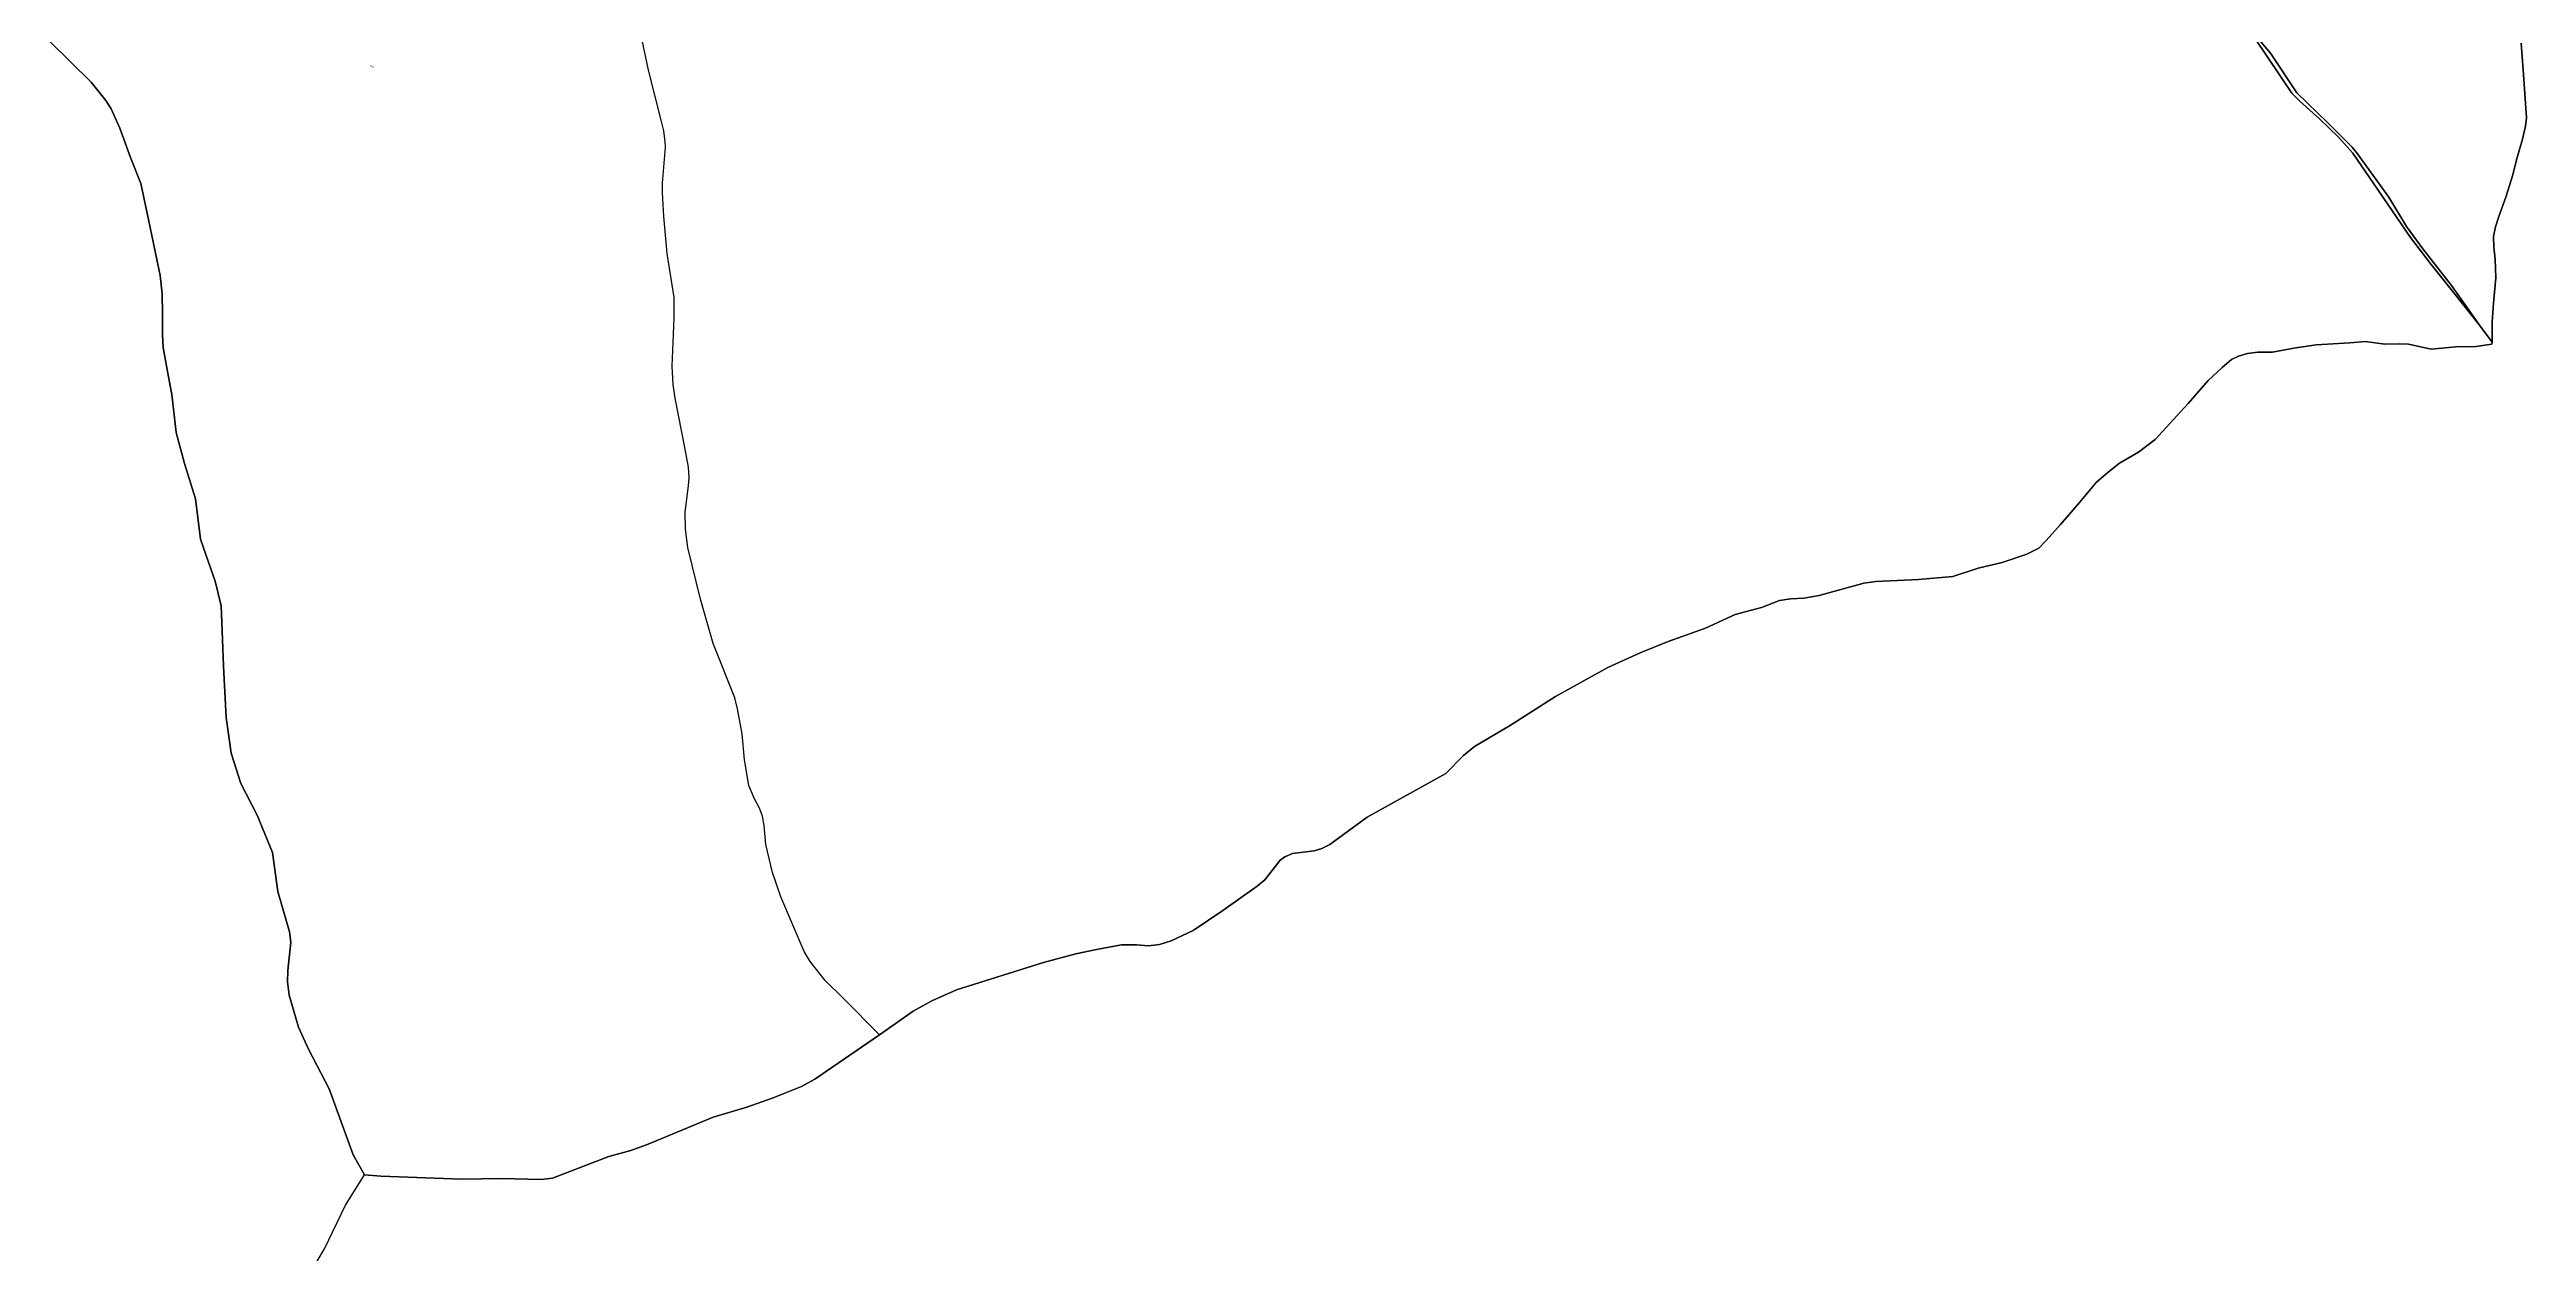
# Model space of a CAD drawing. Extents: x 1197506 to 1206978, y 6141540 to 6151741.
# Drawn here: x 1203614 to 1205559, y 6144481 to 6145426 of the extents above; entities that cross this region are included whole.
import ezdxf

# ---------------------------------------------------------------- set-up
doc = ezdxf.new("R2010")
doc.units = 0
doc.linetypes.add('CONTINU', pattern=[0])
for name, color, linetype in [('1LIEUDIT', 7, 'CONTINU'), ('1PARCELLE', 7, 'CONTINU'), ('1SECTION', 7, 'CONTINU'), ('1SUBDSECT', 7, 'CONTINU'), ('1TRONFLUV', 7, 'CONTINU'), ('3PARCELLETEX', 7, 'CONTINU')]:
    doc.layers.add(name, color=color, linetype=linetype)
doc.styles.get("Standard").update_dxf_attribs({"font": 'Times New Roman'})

msp = doc.modelspace()

# ---------------------------------------------------------------- linework, layer by layer
at = {"layer": '1LIEUDIT'}
for points in [[(1205345.79, 6145435), (1205374.95, 6145391.93), (1205381.46, 6145385.21), (1205396.44, 6145371.92), (1205411.47, 6145357.31), (1205422.73, 6145344.66), (1205442.58, 6145315.64), (1205467.94, 6145278.6), (1205484.38, 6145257.31), (1205502.03, 6145235.07), (1205522.32, 6145209.84), (1205532.08, 6145196.47), (1205532.03, 6145194.93), (1205519.3, 6145193.1), (1205503.76, 6145192.76), (1205484.28, 6145190.89), (1205466.61, 6145194.79), (1205459.38, 6145195.12), (1205447.89, 6145194.79), (1205432.85, 6145196.92), (1205420.5, 6145195.9), (1205394.03, 6145194.25), (1205376.52, 6145191.64), (1205359.66, 6145188.64), (1205348.27, 6145188.49), (1205340.13, 6145187.58), (1205332.89, 6145185.53), (1205327.53, 6145182.8), (1205320.07, 6145176.56), (1205309.23, 6145166.32), (1205293.51, 6145148.42), (1205267.62, 6145120.2), (1205254.47, 6145110.04), (1205239.54, 6145101.44), (1205230.63, 6145094.48), (1205221.28, 6145086.2), (1205208.19, 6145070.7), (1205193.23, 6145053.35), (1205181.96, 6145040.73), (1205176.16, 6145034.81), (1205166.72, 6145030), (1205147.55, 6145023.64), (1205128.71, 6145019.17), (1205108.63, 6145012.54), (1205081.87, 6145010.24), (1205048.14, 6145008.76), (1205038.86, 6145007.23), (1205003.72, 6144997.54), (1204991.75, 6144995.48), (1204981.49, 6144995.07), (1204972.5, 6144993.63), (1204958.46, 6144988.35), (1204937.68, 6144982.64), (1204914.58, 6144972.07), (1204885.22, 6144961.54), (1204863.11, 6144952.62), (1204837.87, 6144941.21), (1204796.82, 6144918.29), (1204760.68, 6144895.46), (1204733.12, 6144879.22), (1204724.59, 6144872.1), (1204710.52, 6144857.98), (1204648.81, 6144823.81), (1204619.64, 6144802.24), (1204613.35, 6144799.18), (1204607.37, 6144797.31), (1204590.27, 6144795.12), (1204584.31, 6144792.47), (1204580.47, 6144789.95), (1204568.54, 6144774.45), (1204562.45, 6144769.45), (1204535.41, 6144750.47), (1204512.33, 6144734.72), (1204495.05, 6144726.6), (1204485.75, 6144723.78), (1204477.12, 6144722.73), (1204467.77, 6144723.5), (1204456.09, 6144723.45), (1204436.38, 6144719.8), (1204420.04, 6144716.48), (1204394.66, 6144709.73), (1204326.47, 6144688.2), (1204306.92, 6144679.65), (1204292.37, 6144671.53), (1204265.96, 6144652.89), (1204215.09, 6144617.99), (1204204.58, 6144612.32), (1204182.55, 6144603.43), (1204161.88, 6144596.18), (1204135.3, 6144588.13), (1204084.29, 6144566.99), (1204070.79, 6144562.2), (1204053.56, 6144557.37), (1204009.26, 6144540.45), (1204000.19, 6144539.26), (1203969.18, 6144540.17), (1203937.81, 6144539.66), (1203874.45, 6144542.02), (1203861.58, 6144542.92), (1203852.67, 6144558.62), (1203833.76, 6144610.39), (1203817.55, 6144641.64), (1203809.75, 6144658.9), (1203802.48, 6144683.9), (1203801.12, 6144694.38), (1203801.41, 6144703.46), (1203803.68, 6144725.65), (1203802.81, 6144733.75), (1203793.47, 6144765.38), (1203789.25, 6144795.87), (1203777.3, 6144825.25), (1203764.47, 6144850.08), (1203756.95, 6144874), (1203752.87, 6144901.85), (1203750.83, 6144942.11), (1203750.18, 6144963.08), (1203749.01, 6144989.41), (1203744.2, 6145008.92), (1203739.14, 6145023.9), (1203732.74, 6145041.75), (1203728.87, 6145073.41), (1203720.16, 6145101.11), (1203713.65, 6145125.45), (1203710.43, 6145155.29), (1203706.78, 6145173.48), (1203703.51, 6145192.32), (1203702.87, 6145202.27), (1203702.91, 6145218.83), (1203702.72, 6145234.42), (1203701.21, 6145248.7), (1203691.86, 6145292.77), (1203685.96, 6145321), (1203677.86, 6145341.39), (1203669.6, 6145364.32), (1203662.76, 6145379.5), (1203658.36, 6145386.17), (1203646.86, 6145400.52), (1203614.28, 6145432.59)], [(1205554.9, 6145431.13), (1205556.5, 6145410.13), (1205559.12, 6145372.57), (1205558.35, 6145366.06), (1205555.9, 6145355.68), (1205551.18, 6145339.49), (1205548.45, 6145327.84), (1205542.92, 6145310.19), (1205537.46, 6145295), (1205534.94, 6145286.88), (1205533.3, 6145279.46), (1205533.61, 6145271.07), (1205534.55, 6145261.58), (1205535.03, 6145247.07), (1205533.12, 6145227.1), (1205532.09, 6145212.47), (1205532.08, 6145196.47), (1205522.32, 6145209.84), (1205502.03, 6145235.07), (1205484.38, 6145257.31), (1205467.94, 6145278.6), (1205442.58, 6145315.64), (1205422.73, 6145344.66), (1205411.47, 6145357.31), (1205396.44, 6145371.92), (1205381.46, 6145385.21), (1205374.95, 6145391.93), (1205345.79, 6145435)]]:
    msp.add_lwpolyline(points, dxfattribs=at)
at = {"layer": '1PARCELLE'}
for points in [[(1205327.64, 6145459.33), (1205358.12, 6145423.38), (1205378.87, 6145392.02), (1205403.08, 6145368.67), (1205422.35, 6145349.44), (1205426.58, 6145344.25), (1205451.18, 6145310.37), (1205465.01, 6145287.36), (1205477.63, 6145269.62), (1205500.37, 6145240.92), (1205522.32, 6145209.84), (1205532.08, 6145196.47), (1205532.09, 6145212.47), (1205533.12, 6145227.1), (1205535.03, 6145247.07), (1205534.55, 6145261.58), (1205533.61, 6145271.07), (1205533.3, 6145279.46), (1205534.94, 6145286.88), (1205537.46, 6145295), (1205542.92, 6145310.19), (1205548.45, 6145327.84), (1205551.18, 6145339.49), (1205555.9, 6145355.68), (1205558.35, 6145366.06), (1205559.12, 6145372.57), (1205556.5, 6145410.13), (1205554.9, 6145431.13)], [(1203614.28, 6145432.59), (1203646.86, 6145400.52), (1203658.36, 6145386.17), (1203662.76, 6145379.5), (1203669.6, 6145364.32), (1203677.86, 6145341.39), (1203685.96, 6145321), (1203691.86, 6145292.77), (1203701.21, 6145248.7), (1203702.72, 6145234.42), (1203702.91, 6145218.83), (1203702.87, 6145202.27), (1203703.51, 6145192.32), (1203706.78, 6145173.48), (1203710.43, 6145155.29), (1203713.65, 6145125.45), (1203720.16, 6145101.11), (1203728.87, 6145073.41), (1203732.74, 6145041.75), (1203739.14, 6145023.9), (1203744.2, 6145008.92), (1203749.01, 6144989.41), (1203750.18, 6144963.08), (1203750.83, 6144942.11), (1203752.87, 6144901.85), (1203756.95, 6144874), (1203764.47, 6144850.08), (1203777.3, 6144825.25), (1203789.25, 6144795.87), (1203793.47, 6144765.38), (1203802.81, 6144733.75), (1203803.68, 6144725.65), (1203801.41, 6144703.46), (1203801.12, 6144694.38), (1203802.48, 6144683.9), (1203809.75, 6144658.9), (1203817.55, 6144641.64), (1203833.76, 6144610.39), (1203852.67, 6144558.62), (1203861.58, 6144542.92), (1203874.45, 6144542.02), (1203937.81, 6144539.66), (1203969.18, 6144540.17), (1204000.19, 6144539.26), (1204009.26, 6144540.45), (1204053.56, 6144557.37), (1204070.79, 6144562.2), (1204084.29, 6144566.99), (1204135.3, 6144588.13), (1204161.88, 6144596.18), (1204182.55, 6144603.43), (1204204.58, 6144612.32), (1204215.09, 6144617.99), (1204265.96, 6144652.89), (1204237.64, 6144681.45), (1204223.21, 6144695.44), (1204211.42, 6144710.32), (1204206.75, 6144718.19), (1204188.52, 6144761.06), (1204182.05, 6144780.34), (1204176.8, 6144802.29), (1204175.27, 6144817.08), (1204173.96, 6144824.44), (1204171.74, 6144830.77), (1204167.44, 6144838.5), (1204163.36, 6144848.51), (1204159.87, 6144868.77), (1204158.25, 6144889.21), (1204154.4, 6144908.75), (1204152.25, 6144917.34), (1204135.42, 6144959.92), (1204125.32, 6144994.78), (1204115.52, 6145035.21), (1204113.53, 6145049.78), (1204113.47, 6145062.93), (1204116.06, 6145083.6), (1204116.54, 6145090.24), (1204116.05, 6145098.29), (1204113.3, 6145112.61), (1204105.54, 6145152.39), (1204104.04, 6145163.32), (1204103.07, 6145177.73), (1204104.78, 6145215.37), (1204104.75, 6145231.48), (1204099.12, 6145266.01), (1204096.54, 6145295.12), (1204095.47, 6145313.79), (1204095.5, 6145321.17), (1204097.94, 6145349.51), (1204097.62, 6145353.75), (1204096.5, 6145362.35), (1204094.29, 6145371.65), (1204084.58, 6145409.87), (1204079.7, 6145433.45)], [(1205345.79, 6145435), (1205374.95, 6145391.93), (1205381.46, 6145385.21), (1205396.44, 6145371.92), (1205411.47, 6145357.31), (1205422.73, 6145344.66), (1205442.58, 6145315.64), (1205467.94, 6145278.6), (1205484.38, 6145257.31), (1205502.03, 6145235.07), (1205522.32, 6145209.84), (1205532.08, 6145196.47), (1205532.03, 6145194.93), (1205519.3, 6145193.1), (1205503.76, 6145192.76), (1205484.28, 6145190.89), (1205466.61, 6145194.79), (1205459.38, 6145195.12), (1205447.89, 6145194.79), (1205432.85, 6145196.92), (1205420.5, 6145195.9), (1205394.03, 6145194.25), (1205376.52, 6145191.64), (1205359.66, 6145188.64), (1205348.27, 6145188.49), (1205340.13, 6145187.58), (1205332.89, 6145185.53), (1205327.53, 6145182.8), (1205320.07, 6145176.56), (1205309.23, 6145166.32), (1205293.51, 6145148.42), (1205267.62, 6145120.2), (1205254.47, 6145110.04), (1205239.54, 6145101.44), (1205230.63, 6145094.48), (1205221.28, 6145086.2), (1205208.19, 6145070.7), (1205193.23, 6145053.35), (1205181.96, 6145040.73), (1205176.16, 6145034.81), (1205166.72, 6145030), (1205147.55, 6145023.64), (1205128.71, 6145019.17), (1205108.63, 6145012.54), (1205081.87, 6145010.24), (1205048.14, 6145008.76), (1205038.86, 6145007.23), (1205003.72, 6144997.54), (1204991.75, 6144995.48), (1204981.49, 6144995.07), (1204972.5, 6144993.63), (1204958.46, 6144988.35), (1204937.68, 6144982.64), (1204914.58, 6144972.07), (1204885.22, 6144961.54), (1204863.11, 6144952.62), (1204837.87, 6144941.21), (1204796.82, 6144918.29), (1204760.68, 6144895.46), (1204733.12, 6144879.22), (1204724.59, 6144872.1), (1204710.52, 6144857.98), (1204648.81, 6144823.81), (1204619.64, 6144802.24), (1204613.35, 6144799.18), (1204607.37, 6144797.31), (1204590.27, 6144795.12), (1204584.31, 6144792.47), (1204580.47, 6144789.95), (1204568.54, 6144774.45), (1204562.45, 6144769.45), (1204535.41, 6144750.47), (1204512.33, 6144734.72), (1204495.05, 6144726.6), (1204485.75, 6144723.78), (1204477.12, 6144722.73), (1204467.77, 6144723.5), (1204456.09, 6144723.45), (1204436.38, 6144719.8), (1204420.04, 6144716.48), (1204394.66, 6144709.73), (1204326.47, 6144688.2), (1204306.92, 6144679.65), (1204292.37, 6144671.53), (1204265.96, 6144652.89), (1204265.96, 6144652.89), (1204237.64, 6144681.45), (1204223.21, 6144695.44), (1204211.42, 6144710.32), (1204206.75, 6144718.19), (1204188.52, 6144761.06), (1204182.05, 6144780.34), (1204176.8, 6144802.29), (1204175.27, 6144817.08), (1204173.96, 6144824.44), (1204171.74, 6144830.77), (1204167.44, 6144838.5), (1204163.36, 6144848.51), (1204159.87, 6144868.77), (1204158.25, 6144889.21), (1204154.4, 6144908.75), (1204152.25, 6144917.34), (1204135.42, 6144959.92), (1204125.32, 6144994.78), (1204115.52, 6145035.21), (1204113.53, 6145049.78), (1204113.47, 6145062.93), (1204116.06, 6145083.6), (1204116.54, 6145090.24), (1204116.05, 6145098.29), (1204113.3, 6145112.61), (1204105.54, 6145152.39), (1204104.04, 6145163.32), (1204103.07, 6145177.73), (1204104.78, 6145215.37), (1204104.75, 6145231.48), (1204099.12, 6145266.01), (1204096.54, 6145295.12), (1204095.47, 6145313.79), (1204095.5, 6145321.17), (1204097.94, 6145349.51), (1204097.62, 6145353.75), (1204096.5, 6145362.35), (1204094.29, 6145371.65), (1204084.58, 6145409.87), (1204079.7, 6145433.45)]]:
    msp.add_lwpolyline(points, dxfattribs=at)
at = {"layer": '1SECTION'}
msp.add_lwpolyline([(1203817.81, 6144464.32), (1203830.11, 6144485.01), (1203846.57, 6144519.17), (1203861.58, 6144542.92), (1203874.45, 6144542.02), (1203937.81, 6144539.66), (1203969.18, 6144540.17), (1204000.19, 6144539.26), (1204009.26, 6144540.45), (1204053.56, 6144557.37), (1204070.79, 6144562.2), (1204084.29, 6144566.99), (1204135.3, 6144588.13), (1204161.88, 6144596.18), (1204182.55, 6144603.43), (1204204.58, 6144612.32), (1204215.09, 6144617.99), (1204265.96, 6144652.89), (1204292.37, 6144671.53), (1204306.92, 6144679.65), (1204326.47, 6144688.2), (1204394.66, 6144709.73), (1204420.04, 6144716.48), (1204436.38, 6144719.8), (1204456.09, 6144723.45), (1204467.77, 6144723.5), (1204477.12, 6144722.73), (1204485.75, 6144723.78), (1204495.05, 6144726.6), (1204512.33, 6144734.72), (1204535.41, 6144750.47), (1204562.45, 6144769.45), (1204568.54, 6144774.45), (1204580.47, 6144789.95), (1204584.31, 6144792.47), (1204590.27, 6144795.12), (1204607.37, 6144797.31), (1204613.35, 6144799.18), (1204619.64, 6144802.24), (1204648.81, 6144823.81), (1204710.52, 6144857.98), (1204724.59, 6144872.1), (1204733.12, 6144879.22), (1204760.68, 6144895.46), (1204796.82, 6144918.29), (1204837.87, 6144941.21), (1204863.11, 6144952.62), (1204885.22, 6144961.54), (1204914.58, 6144972.07), (1204937.68, 6144982.64), (1204958.46, 6144988.35), (1204972.5, 6144993.63), (1204981.49, 6144995.07), (1204991.75, 6144995.48), (1205003.72, 6144997.54), (1205038.86, 6145007.23), (1205048.14, 6145008.76), (1205081.87, 6145010.24), (1205108.63, 6145012.54), (1205128.71, 6145019.17), (1205147.55, 6145023.64), (1205166.72, 6145030), (1205176.16, 6145034.81), (1205181.96, 6145040.73), (1205193.23, 6145053.35), (1205208.19, 6145070.7), (1205221.28, 6145086.2), (1205230.63, 6145094.48), (1205239.54, 6145101.44), (1205254.47, 6145110.04), (1205267.62, 6145120.2), (1205293.51, 6145148.42), (1205309.23, 6145166.32), (1205320.07, 6145176.56), (1205327.53, 6145182.8), (1205332.89, 6145185.53), (1205340.13, 6145187.58), (1205348.27, 6145188.49), (1205359.66, 6145188.64), (1205376.52, 6145191.64), (1205394.03, 6145194.25), (1205420.5, 6145195.9), (1205432.85, 6145196.92), (1205447.89, 6145194.79), (1205459.38, 6145195.12), (1205466.61, 6145194.79), (1205484.28, 6145190.89), (1205503.76, 6145192.76), (1205519.3, 6145193.1), (1205532.03, 6145194.93), (1205532.08, 6145196.47), (1205532.09, 6145212.47), (1205533.12, 6145227.1), (1205535.03, 6145247.07), (1205534.55, 6145261.58), (1205533.61, 6145271.07), (1205533.3, 6145279.46), (1205534.94, 6145286.88), (1205537.46, 6145295), (1205542.92, 6145310.19), (1205548.45, 6145327.84), (1205551.18, 6145339.49), (1205555.9, 6145355.68), (1205558.35, 6145366.06), (1205559.12, 6145372.57), (1205556.5, 6145410.13), (1205554.9, 6145431.13)], dxfattribs=at)
at = {"layer": '1SUBDSECT'}
msp.add_lwpolyline([(1203614.28, 6145432.59), (1203646.86, 6145400.52), (1203658.36, 6145386.17), (1203662.76, 6145379.5), (1203669.6, 6145364.32), (1203677.86, 6145341.39), (1203685.96, 6145321), (1203691.86, 6145292.77), (1203701.21, 6145248.7), (1203702.72, 6145234.42), (1203702.91, 6145218.83), (1203702.87, 6145202.27), (1203703.51, 6145192.32), (1203706.78, 6145173.48), (1203710.43, 6145155.29), (1203713.65, 6145125.45), (1203720.16, 6145101.11), (1203728.87, 6145073.41), (1203732.74, 6145041.75), (1203739.14, 6145023.9), (1203744.2, 6145008.92), (1203749.01, 6144989.41), (1203750.18, 6144963.08), (1203750.83, 6144942.11), (1203752.87, 6144901.85), (1203756.95, 6144874), (1203764.47, 6144850.08), (1203777.3, 6144825.25), (1203789.25, 6144795.87), (1203793.47, 6144765.38), (1203802.81, 6144733.75), (1203803.68, 6144725.65), (1203801.41, 6144703.46), (1203801.12, 6144694.38), (1203802.48, 6144683.9), (1203809.75, 6144658.9), (1203817.55, 6144641.64), (1203833.76, 6144610.39), (1203852.67, 6144558.62), (1203861.58, 6144542.92), (1203874.45, 6144542.02), (1203937.81, 6144539.66), (1203969.18, 6144540.17), (1204000.19, 6144539.26), (1204009.26, 6144540.45), (1204053.56, 6144557.37), (1204070.79, 6144562.2), (1204084.29, 6144566.99), (1204135.3, 6144588.13), (1204161.88, 6144596.18), (1204182.55, 6144603.43), (1204204.58, 6144612.32), (1204215.09, 6144617.99), (1204265.96, 6144652.89), (1204292.37, 6144671.53), (1204306.92, 6144679.65), (1204326.47, 6144688.2), (1204394.66, 6144709.73), (1204420.04, 6144716.48), (1204436.38, 6144719.8), (1204456.09, 6144723.45), (1204467.77, 6144723.5), (1204477.12, 6144722.73), (1204485.75, 6144723.78), (1204495.05, 6144726.6), (1204512.33, 6144734.72), (1204535.41, 6144750.47), (1204562.45, 6144769.45), (1204568.54, 6144774.45), (1204580.47, 6144789.95), (1204584.31, 6144792.47), (1204590.27, 6144795.12), (1204607.37, 6144797.31), (1204613.35, 6144799.18), (1204619.64, 6144802.24), (1204648.81, 6144823.81), (1204710.52, 6144857.98), (1204724.59, 6144872.1), (1204733.12, 6144879.22), (1204760.68, 6144895.46), (1204796.82, 6144918.29), (1204837.87, 6144941.21), (1204863.11, 6144952.62), (1204885.22, 6144961.54), (1204914.58, 6144972.07), (1204937.68, 6144982.64), (1204958.46, 6144988.35), (1204972.5, 6144993.63), (1204981.49, 6144995.07), (1204991.75, 6144995.48), (1205003.72, 6144997.54), (1205038.86, 6145007.23), (1205048.14, 6145008.76), (1205081.87, 6145010.24), (1205108.63, 6145012.54), (1205128.71, 6145019.17), (1205147.55, 6145023.64), (1205166.72, 6145030), (1205176.16, 6145034.81), (1205181.96, 6145040.73), (1205193.23, 6145053.35), (1205208.19, 6145070.7), (1205221.28, 6145086.2), (1205230.63, 6145094.48), (1205239.54, 6145101.44), (1205254.47, 6145110.04), (1205267.62, 6145120.2), (1205293.51, 6145148.42), (1205309.23, 6145166.32), (1205320.07, 6145176.56), (1205327.53, 6145182.8), (1205332.89, 6145185.53), (1205340.13, 6145187.58), (1205348.27, 6145188.49), (1205359.66, 6145188.64), (1205376.52, 6145191.64), (1205394.03, 6145194.25), (1205420.5, 6145195.9), (1205432.85, 6145196.92), (1205447.89, 6145194.79), (1205459.38, 6145195.12), (1205466.61, 6145194.79), (1205484.28, 6145190.89), (1205503.76, 6145192.76), (1205519.3, 6145193.1), (1205532.03, 6145194.93), (1205532.08, 6145196.47), (1205532.09, 6145212.47), (1205533.12, 6145227.1), (1205535.03, 6145247.07), (1205534.55, 6145261.58), (1205533.61, 6145271.07), (1205533.3, 6145279.46), (1205534.94, 6145286.88), (1205537.46, 6145295), (1205542.92, 6145310.19), (1205548.45, 6145327.84), (1205551.18, 6145339.49), (1205555.9, 6145355.68), (1205558.35, 6145366.06), (1205559.12, 6145372.57), (1205556.5, 6145410.13), (1205554.9, 6145431.13)], dxfattribs=at)
at = {"layer": '1TRONFLUV'}
msp.add_lwpolyline([(1205345.79, 6145435), (1205374.95, 6145391.93), (1205381.46, 6145385.21), (1205396.44, 6145371.92), (1205411.47, 6145357.31), (1205422.73, 6145344.66), (1205442.58, 6145315.64), (1205467.94, 6145278.6), (1205484.38, 6145257.31), (1205502.03, 6145235.07), (1205522.32, 6145209.84), (1205500.37, 6145240.92), (1205477.63, 6145269.62), (1205465.01, 6145287.36), (1205451.18, 6145310.37), (1205426.58, 6145344.25), (1205422.35, 6145349.44), (1205403.08, 6145368.67), (1205378.87, 6145392.02), (1205358.12, 6145423.38), (1205327.64, 6145459.33)], dxfattribs=at)

# ---------------------------------------------------------------- texts
at = {"layer": '3PARCELLETEX'}
msp.add_text('93', height=2, dxfattribs=at).set_placement((1203865.9, 6145411.83))

doc.saveas('drawing.dxf')
